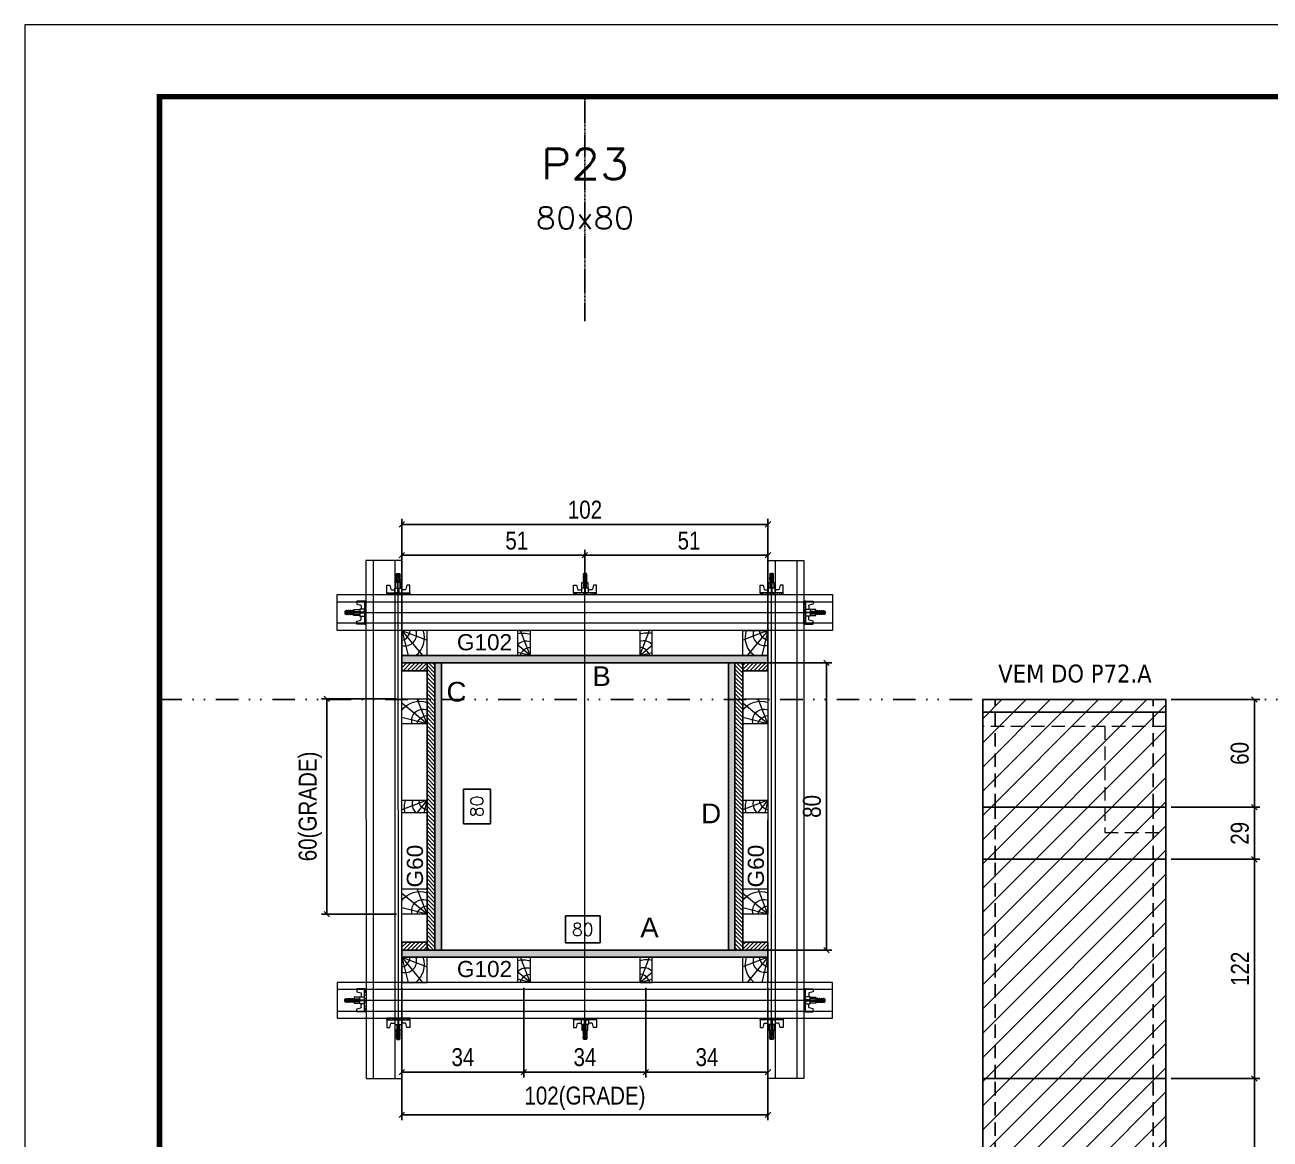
# Model space of a CAD drawing. Extents: x 14400 to 27878, y -21631 to 6985.
# Drawn here: x 16012 to 16706, y -1676 to -1055 of the extents above; entities that cross this region are included whole.
import ezdxf
from ezdxf.enums import TextEntityAlignment as Align

# ---------------------------------------------------------------- set-up
doc = ezdxf.new("R2010")
doc.units = 0
for name, pattern in [('DASHED', [0.75, 0.5, -0.25]), ('DIVIDE2', [0.625, 0.25, -0.125, 0, -0.125, 0, -0.125]), ('HIDDEN', [0.375, 0.25, -0.125])]:
    doc.linetypes.add(name, pattern=pattern)
for name, color, linetype in [('CHAPA', 1, 'Continuous'), ('COTA', 241, 'Continuous'), ('MEIO_PONT', 93, 'Continuous'), ('Nível', 160, 'Continuous'), ('Painéis', 200, 'Continuous'), ('SARR_2.2x7', 40, 'Continuous'), ('SARRAFO', 251, 'Continuous'), ('Sarrafo de Pressão', 42, 'HIDDEN'), ('texto', 7, 'Continuous'), ('Texto de Titulo', 7, 'Continuous'), ('Texto Qtd Sarr', 242, 'Continuous'), ('TEXTO_GERAL', 7, 'Continuous')]:
    doc.layers.add(name, color=color, linetype=linetype)
for name, color, linetype, lineweight in [('Folhas', 255, 'Continuous', 9), ('Hachura', 251, 'Continuous', 9), ('Madeira', 126, 'Continuous', 18), ('Perfil Metálico', 224, 'Continuous', 18), ('SARRAFO DE PRESSAO', 251, 'DASHED', 9), ('Texto Seção', 7, 'Continuous', 15)]:
    doc.layers.add(name, color=color, linetype=linetype, lineweight=lineweight)
doc.styles.add('ARIAL', font='arial.ttf')
doc.styles.add('COTA TECNICA', font='techl___.ttf', dxfattribs={"height": 10})
doc.styles.add('COTA TECNICA 2X', font='techl___.ttf', dxfattribs={"height": 10})
doc.styles.add('COTA TECNICA-50', font='techl___.ttf', dxfattribs={"height": 10})
doc.styles.add('ROMANS', font='romans.shx')
doc.styles.add('SANSSERIF', font='sas_____.pfb')
doc.styles.get("Standard").update_dxf_attribs({"font": 'arial.ttf'})
doc.dimstyles.new('COTA PAINEL-50', dxfattribs={"dimtxt": 10, "dimasz": 3, "dimexe": 3, "dimexo": 3, "dimgap": 3, "dimtad": 1, "dimdec": 1, "dimzin": 12, "dimdsep": 46, "dimtxsty": 'COTA TECNICA-50', "dimblk1": 'OBLIQUE', "dimblk2": 'OBLIQUE', "dimsah": 1, "dimcen": 0.9, "dimclrd": 4, "dimclre": 4, "dimclrt": 240, "dimadec": 1, "dimazin": 3, "dimtfac": 1, "dimtdec": 1, "dimtmove": 0, "dimatfit": 3, "dimfxl": 1, "dimtolj": 1, "dimtzin": 12, "dimarcsym": 0})
doc.dimstyles.new('PAINEL', dxfattribs={"dimtxt": 10, "dimasz": 3, "dimexe": 3, "dimexo": 3, "dimgap": 3, "dimtad": 1, "dimdec": 1, "dimzin": 12, "dimdsep": 46, "dimtxsty": 'COTA TECNICA', "dimblk1": 'OBLIQUE', "dimblk2": 'OBLIQUE', "dimsah": 1, "dimcen": 0.9, "dimclrd": 4, "dimclre": 4, "dimclrt": 240, "dimadec": 1, "dimazin": 3, "dimtfac": 1, "dimtdec": 1, "dimtmove": 0, "dimatfit": 3, "dimfxl": 1, "dimtolj": 1, "dimtzin": 12, "dimarcsym": 0})
doc.dimstyles.new('SECAO PILAR', dxfattribs={"dimtxt": 10, "dimasz": 3, "dimexe": 3, "dimexo": 3, "dimgap": 3, "dimtad": 1, "dimdec": 1, "dimlfac": 0.5, "dimzin": 12, "dimdsep": 46, "dimtxsty": 'COTA TECNICA 2X', "dimblk1": 'OBLIQUE', "dimblk2": 'OBLIQUE', "dimsah": 1, "dimcen": 0.9, "dimclrd": 256, "dimclre": 256, "dimclrt": 256, "dimadec": 1, "dimazin": 3, "dimtfac": 1, "dimtdec": 1, "dimtmove": 0, "dimatfit": 3, "dimfxl": 1, "dimtolj": 1, "dimtzin": 12, "dimarcsym": 0})
doc.dimstyles.new('SECÇÃO 2', dxfattribs={"dimtxt": 7, "dimasz": 6, "dimexe": 0.18, "dimexo": 2, "dimgap": -4, "dimtad": 3, "dimdec": 1, "dimlfac": 0.5, "dimzin": 12, "dimdsep": 46, "dimtxsty": 'ROMANS', "dimblk": 'ARCHTICK', "dimcen": 0.09, "dimse1": 1, "dimse2": 1, "dimsd1": 1, "dimsd2": 1, "dimclrd": 180, "dimclre": 5, "dimclrt": 1, "dimadec": 0, "dimazin": 3, "dimtfac": 1, "dimtdec": 1, "dimtofl": 0, "dimtmove": 0, "dimatfit": 3, "dimldrblk": 'ARCHTICK', "dimfxl": 1, "dimtolj": 1, "dimtzin": 0, "dimarcsym": 0})

# ---------------------------------------------------------------- blocks, each defined once
blk = doc.blocks.new('9999999999')
at = {"layer": 'Folhas'}
blk.add_lwpolyline([(98138.98, 34190.21), (99623.98, 34190.21), (99623.98, 35240.21), (98138.98, 35240.21)], close=True, dxfattribs=at)
at = {"layer": 'Folhas', "color": 30, "const_width": 3}
blk.add_lwpolyline([(98213.98, 34230.21), (99583.98, 34230.21), (99583.98, 35200.21), (98213.98, 35200.21)], close=True, dxfattribs=at)
blk = doc.blocks.new('titulo1')
at = {"layer": 'Defpoints', "color": 252, "linetype": 'HIDDEN', "ltscale": 2}
blk.add_line((0, 0), (0, 125), dxfattribs=at)
at = {"layer": 'Defpoints', "style": 'ROMANS', "oblique": 15}
blk.add_attdef('FOLHA', text='', height=10, dxfattribs=at).set_placement((0, 15.58), align=Align.MIDDLE_CENTER)
at = {"layer": 'Texto Qtd Sarr', "color": 3, "style": 'ROMANS', "oblique": 15}
for tag, height, p in [('TITULO', 17, (0, 71.45)), ('SEÇÃO', 12, (0, 41.55))]:
    blk.add_attdef(tag, text='', height=height, dxfattribs=at).set_placement(p, align=Align.MIDDLE_CENTER)
blk = doc.blocks.new('*D2417')
at = {"layer": 'COTA', "color": 180, "lineweight": -2, "transparency": 16777216}
for p, q in [((16332.5, -1551.56), (16313.17, -1551.56)), ((16313.17, -1551.56), (16313.17, -1566.56)), ((16332.5, -1566.56), (16332.5, -1551.56)), ((16313.17, -1566.56), (16332.5, -1566.56))]:
    blk.add_line(p, q, dxfattribs=at)
at = {"layer": 'Defpoints', "color": 0, "transparency": 16777216}
for p in [(16244.07, -1570.56), (16404.07, -1570.56), (16404.07, -1570.56)]:
    blk.add_point(p, dxfattribs=at)
at = {"layer": 'COTA', "color": 1, "transparency": 16777216, "insert": (16322.83, -1559.06), "char_height": 7, "attachment_point": 5, "style": 'ROMANS'}
blk.add_mtext('\\A1;80', dxfattribs=at)
blk = doc.blocks.new('_ArchTick')
at = {"color": 0, "linetype": 'ByBlock', "const_width": 0.15}
blk.add_lwpolyline([(-0.5, -0.5), (0.5, 0.5)], dxfattribs=at)
blk = doc.blocks.new('*D2418')
at = {"layer": 'COTA', "color": 180, "lineweight": -2, "transparency": 16777216}
for p, q in [((16271.36, -1480.89), (16256.36, -1480.89)), ((16256.36, -1480.89), (16256.36, -1500.23)), ((16271.36, -1500.23), (16271.36, -1480.89)), ((16256.36, -1500.23), (16271.36, -1500.23))]:
    blk.add_line(p, q, dxfattribs=at)
at = {"layer": 'Defpoints', "color": 0, "transparency": 16777216}
for p in [(16244.07, -1410.56), (16275.36, -1410.56), (16244.07, -1570.56)]:
    blk.add_point(p, dxfattribs=at)
at = {"layer": 'COTA', "color": 1, "transparency": 16777216, "insert": (16263.86, -1490.56), "char_height": 7, "attachment_point": 5, "rotation": 90, "style": 'ROMANS'}
blk.add_mtext('\\A1;80', dxfattribs=at)
blk = doc.blocks.new('_Oblique')
at = {"color": 0, "linetype": 'ByBlock', "lineweight": -2}
blk.add_line((-0.5, -0.5), (0.5, 0.5), dxfattribs=at)
blk = doc.blocks.new('*D2442')
at = {"layer": 'COTA', "lineweight": -2, "transparency": 16777216}
for p, q in [((16410.67, -1410.56), (16461.71, -1410.56)), ((16458.71, -1570.56), (16458.71, -1410.56)), ((16410.67, -1570.56), (16461.71, -1570.56))]:
    blk.add_line(p, q, dxfattribs=at)
at = {"layer": 'Defpoints', "color": 0, "transparency": 16777216}
for p in [(16407.67, -1410.56), (16458.71, -1410.56), (16407.67, -1570.56)]:
    blk.add_point(p, dxfattribs=at)
at = {"layer": 'COTA', "lineweight": -2, "transparency": 16777216, "xscale": 3, "yscale": 3, "zscale": 3}
for p, rotation in [((16458.71, -1410.56), 90), ((16458.71, -1570.56), 270)]:
    blk.add_blockref('_Oblique', p, dxfattribs=dict(at, rotation=rotation))
at = {"layer": 'COTA', "transparency": 16777216, "insert": (16450.58, -1490.56), "char_height": 10, "attachment_point": 5, "rotation": 90, "style": 'COTA TECNICA 2X'}
blk.add_mtext('\\A1;80', dxfattribs=at)
blk = doc.blocks.new('*D2419')
at = {"layer": 'COTA', "lineweight": -2, "transparency": 16777216}
for p, q in [((16222.07, -1591.56), (16222.07, -1665.34)), ((16426.07, -1591.56), (16426.07, -1665.34)), ((16222.07, -1662.34), (16426.07, -1662.34))]:
    blk.add_line(p, q, dxfattribs=at)
at = {"layer": 'Defpoints', "color": 0, "transparency": 16777216}
for p in [(16222.07, -1588.56), (16426.07, -1588.56), (16426.07, -1662.34)]:
    blk.add_point(p, dxfattribs=at)
at = {"layer": 'COTA', "lineweight": -2, "transparency": 16777216, "xscale": 3, "yscale": 3, "zscale": 3, "rotation": 180}
blk.add_blockref('_Oblique', (16222.07, -1662.34), dxfattribs=at)
at = {"layer": 'COTA', "lineweight": -2, "transparency": 16777216, "xscale": 3, "yscale": 3, "zscale": 3}
blk.add_blockref('_Oblique', (16426.07, -1662.34), dxfattribs=at)
at = {"layer": 'COTA', "transparency": 16777216, "insert": (16324.07, -1653.11), "char_height": 10, "attachment_point": 5, "style": 'COTA TECNICA 2X'}
blk.add_mtext('\\A1;102(GRADE)', dxfattribs=at)
blk = doc.blocks.new('*D2420')
at = {"layer": 'COTA', "lineweight": -2, "transparency": 16777216}
for p, q in [((16358.07, -1591.56), (16358.07, -1641.49)), ((16426.07, -1591.56), (16426.07, -1641.49)), ((16358.07, -1638.49), (16426.07, -1638.49))]:
    blk.add_line(p, q, dxfattribs=at)
at = {"layer": 'Defpoints', "color": 0, "transparency": 16777216}
for p in [(16358.07, -1588.56), (16426.07, -1588.56), (16426.07, -1638.49)]:
    blk.add_point(p, dxfattribs=at)
at = {"layer": 'COTA', "lineweight": -2, "transparency": 16777216, "xscale": 3, "yscale": 3, "zscale": 3, "rotation": 180}
blk.add_blockref('_Oblique', (16358.07, -1638.49), dxfattribs=at)
at = {"layer": 'COTA', "lineweight": -2, "transparency": 16777216, "xscale": 3, "yscale": 3, "zscale": 3}
blk.add_blockref('_Oblique', (16426.07, -1638.49), dxfattribs=at)
at = {"layer": 'COTA', "transparency": 16777216, "insert": (16392.07, -1630.27), "char_height": 10, "attachment_point": 5, "style": 'COTA TECNICA 2X'}
blk.add_mtext('\\A1;34', dxfattribs=at)
blk = doc.blocks.new('*D2421')
at = {"layer": 'COTA', "lineweight": -2, "transparency": 16777216}
for p, q in [((16222.07, -1591.56), (16222.07, -1641.49)), ((16290.07, -1591.56), (16290.07, -1641.49)), ((16222.07, -1638.49), (16290.07, -1638.49))]:
    blk.add_line(p, q, dxfattribs=at)
at = {"layer": 'Defpoints', "color": 0, "transparency": 16777216}
for p in [(16222.07, -1588.56), (16290.07, -1588.56), (16290.07, -1638.49)]:
    blk.add_point(p, dxfattribs=at)
at = {"layer": 'COTA', "lineweight": -2, "transparency": 16777216, "xscale": 3, "yscale": 3, "zscale": 3, "rotation": 180}
blk.add_blockref('_Oblique', (16222.07, -1638.49), dxfattribs=at)
at = {"layer": 'COTA', "lineweight": -2, "transparency": 16777216, "xscale": 3, "yscale": 3, "zscale": 3}
blk.add_blockref('_Oblique', (16290.07, -1638.49), dxfattribs=at)
at = {"layer": 'COTA', "transparency": 16777216, "insert": (16256.07, -1630.27), "char_height": 10, "attachment_point": 5, "style": 'COTA TECNICA 2X'}
blk.add_mtext('\\A1;34', dxfattribs=at)
blk = doc.blocks.new('*D2422')
at = {"layer": 'COTA', "lineweight": -2, "transparency": 16777216}
for p, q in [((16290.07, -1591.56), (16290.07, -1641.49)), ((16358.07, -1591.56), (16358.07, -1641.49)), ((16290.07, -1638.49), (16358.07, -1638.49))]:
    blk.add_line(p, q, dxfattribs=at)
at = {"layer": 'Defpoints', "color": 0, "transparency": 16777216}
for p in [(16290.07, -1588.56), (16358.07, -1588.56), (16358.07, -1638.49)]:
    blk.add_point(p, dxfattribs=at)
at = {"layer": 'COTA', "lineweight": -2, "transparency": 16777216, "xscale": 3, "yscale": 3, "zscale": 3, "rotation": 180}
blk.add_blockref('_Oblique', (16290.07, -1638.49), dxfattribs=at)
at = {"layer": 'COTA', "lineweight": -2, "transparency": 16777216, "xscale": 3, "yscale": 3, "zscale": 3}
blk.add_blockref('_Oblique', (16358.07, -1638.49), dxfattribs=at)
at = {"layer": 'COTA', "transparency": 16777216, "insert": (16324.07, -1630.27), "char_height": 10, "attachment_point": 5, "style": 'COTA TECNICA 2X'}
blk.add_mtext('\\A1;34', dxfattribs=at)
blk = doc.blocks.new('*D2423')
at = {"layer": 'COTA', "lineweight": -2, "transparency": 16777216}
for p, q in [((16222.07, -1403.56), (16222.07, -1330.45)), ((16426.07, -1403.56), (16426.07, -1330.45)), ((16222.07, -1333.45), (16426.07, -1333.45))]:
    blk.add_line(p, q, dxfattribs=at)
at = {"layer": 'Defpoints', "color": 0, "transparency": 16777216}
for p in [(16426.07, -1333.45), (16222.07, -1406.56), (16426.07, -1406.56)]:
    blk.add_point(p, dxfattribs=at)
at = {"layer": 'COTA', "lineweight": -2, "transparency": 16777216, "xscale": 3, "yscale": 3, "zscale": 3, "rotation": 180}
blk.add_blockref('_Oblique', (16222.07, -1333.45), dxfattribs=at)
at = {"layer": 'COTA', "lineweight": -2, "transparency": 16777216, "xscale": 3, "yscale": 3, "zscale": 3}
blk.add_blockref('_Oblique', (16426.07, -1333.45), dxfattribs=at)
at = {"layer": 'COTA', "transparency": 16777216, "insert": (16324.07, -1325.35), "char_height": 10, "attachment_point": 5, "style": 'COTA TECNICA 2X'}
blk.add_mtext('\\A1;102', dxfattribs=at)
blk = doc.blocks.new('*D2424')
at = {"layer": 'COTA', "lineweight": -2, "transparency": 16777216}
for p, q in [((16222.07, -1369.56), (16222.07, -1347.66)), ((16222.07, -1350.66), (16324.07, -1350.66)), ((16324.07, -1369.56), (16324.07, -1347.66))]:
    blk.add_line(p, q, dxfattribs=at)
at = {"layer": 'Defpoints', "color": 0, "transparency": 16777216}
for p in [(16324.07, -1350.66), (16222.07, -1372.56), (16324.07, -1372.56)]:
    blk.add_point(p, dxfattribs=at)
at = {"layer": 'COTA', "lineweight": -2, "transparency": 16777216, "xscale": 3, "yscale": 3, "zscale": 3, "rotation": 180}
blk.add_blockref('_Oblique', (16222.07, -1350.66), dxfattribs=at)
at = {"layer": 'COTA', "lineweight": -2, "transparency": 16777216, "xscale": 3, "yscale": 3, "zscale": 3}
blk.add_blockref('_Oblique', (16324.07, -1350.66), dxfattribs=at)
at = {"layer": 'COTA', "transparency": 16777216, "insert": (16286.07, -1342.55), "char_height": 10, "attachment_point": 5, "style": 'COTA TECNICA 2X'}
blk.add_mtext('\\A1;51', dxfattribs=at)
blk = doc.blocks.new('*D2425')
at = {"layer": 'COTA', "lineweight": -2, "transparency": 16777216}
for p, q in [((16324.07, -1369.56), (16324.07, -1347.66)), ((16426.07, -1350.66), (16324.07, -1350.66)), ((16426.07, -1369.56), (16426.07, -1347.66))]:
    blk.add_line(p, q, dxfattribs=at)
at = {"layer": 'Defpoints', "color": 0, "transparency": 16777216}
for p in [(16324.07, -1350.66), (16324.07, -1372.56), (16426.07, -1372.56)]:
    blk.add_point(p, dxfattribs=at)
at = {"layer": 'COTA', "lineweight": -2, "transparency": 16777216, "xscale": 3, "yscale": 3, "zscale": 3, "rotation": 180}
blk.add_blockref('_Oblique', (16324.07, -1350.66), dxfattribs=at)
at = {"layer": 'COTA', "lineweight": -2, "transparency": 16777216, "xscale": 3, "yscale": 3, "zscale": 3}
blk.add_blockref('_Oblique', (16426.07, -1350.66), dxfattribs=at)
at = {"layer": 'COTA', "transparency": 16777216, "insert": (16382.07, -1342.55), "char_height": 10, "attachment_point": 5, "style": 'COTA TECNICA 2X'}
blk.add_mtext('\\A1;51', dxfattribs=at)
blk = doc.blocks.new('C')
at = {"layer": 'Hachura', "color": 0}
for p, q in [((0, 3.22), (0, -3.22)), ((0.45, 3.22), (0, 3.22)), ((0.46, 3.16), (0, 3.16)), ((0.46, 3.05), (0, 3.05)), ((0.46, 2.88), (0, 2.88)), ((0, 2.75), (0, -1.16)), ((0.46, 2.65), (0, 2.65)), ((0.46, 2.23), (0, 2.23)), ((0.46, 1.51), (0, 1.51)), ((0.39, 0.49), (0.17, 0.49)), ((0.45, -3.23), (0.45, 3.22)), ((0.45, 3.22), (2.58, 3.22)), ((1.74, 0.97), (0.45, 0.97)), ((1.45, 0.1), (0.45, 0.1)), ((1.35, 1.94), (1.35, 0.96)), ((2.58, 2.39), (1.47, 2.09)), ((1.74, -0.97), (1.74, 0.97)), ((1.74, 0.97), (1.74, 0.84)), ((1.74, 0.97), (1.74, 0.84)), ((1.74, 0.84), (3.35, 0.84)), ((3.35, 0.45), (1.74, 0.45)), ((2.58, 3.22), (2.58, 2.39)), ((3.32, 0.84), (3.32, -0.84)), ((3.35, 0.84), (3.35, -0.84)), ((3.68, 0.45), (3.35, 0.45)), ((3.84, -0.52), (3.35, 0.45)), ((3.35, 0.06), (3.67, -0.57)), ((3.68, 0.45), (4.16, -0.52)), ((3.72, 0.5), (4.25, -0.57)), ((4.37, -0.55), (3.83, 0.53)), ((4.15, 0.45), (3.93, 0.45)), ((4.42, -0.52), (3.93, 0.45)), ((4.15, 0.45), (4.26, 0.45)), ((4.26, 0.45), (4.74, -0.52)), ((4.3, 0.5), (4.83, -0.57)), ((4.95, -0.55), (4.41, 0.53)), ((4.51, 0.45), (4.84, 0.45)), ((5, -0.52), (4.51, 0.45)), ((4.84, 0.45), (5.32, -0.52)), ((4.88, 0.5), (5.41, -0.57)), ((5.53, -0.55), (4.99, 0.53)), ((5.58, -0.52), (5.09, 0.45)), ((5.42, 0.45), (5.09, 0.45)), ((5.58, -0.52), (5.09, 0.45)), ((5.42, 0.45), (5.74, -0.19)), ((5.46, 0.5), (5.74, -0.07)), ((5.74, 0.19), (5.57, 0.53)), ((5.74, 0.32), (5.68, 0.45)), ((5.68, 0.45), (5.74, 0.45)), ((5.74, 0.45), (5.9, 0.29)), ((5.74, 0.45), (5.74, -0.52)), ((5.9, -0.36), (5.9, 0.29)), ((0.45, 0), (0, 0)), ((0.46, -1.52), (0, -1.52)), ((0.46, -2.23), (0, -2.23)), ((0.46, -2.65), (0, -2.65)), ((0.46, -2.88), (0, -2.88)), ((0.46, -3.05), (0, -3.05)), ((0.46, -3.16), (0, -3.16)), ((0, -3.22), (2.57, -3.22)), ((0.08, -0.48), (0.29, -0.48)), ((0.29, -0.48), (0.4, -0.48)), ((0.45, 0), (0.45, -0.97)), ((0.45, -0.16), (1.45, -0.16)), ((0.45, -0.65), (0.45, -0.32)), ((0.45, -3.23), (0.45, -0.65)), ((0.45, -0.97), (1.74, -0.97)), ((1.35, -1.94), (1.35, -0.97)), ((2.58, -2.39), (1.47, -2.1)), ((3.35, -0.32), (1.74, -0.32)), ((3.35, -0.84), (1.74, -0.84)), ((2.58, -3.23), (2.58, -2.39)), ((3.35, -0.07), (3.58, -0.52)), ((3.35, -0.52), (3.58, -0.52)), ((3.84, -0.52), (4.16, -0.52)), ((4.42, -0.52), (4.74, -0.52)), ((4.63, -0.52), (4.74, -0.52)), ((5, -0.52), (5.32, -0.52)), ((5.58, -0.52), (5.74, -0.52)), ((5.74, -0.52), (5.9, -0.36)), ((5.74, -0.52), (5.74, -0.52))]:
    blk.add_line(p, q, dxfattribs=at)
for centre, radius, start, end in [((1.52, 1.94), 0.161, 104.7436, 180), ((1.44, -0.03), 0.129, 272.695, 87.305), ((3.81, 0.39), 0.143, 25.5688, 154.4312), ((4.39, 0.39), 0.143, 25.5688, 154.4312), ((4.97, 0.39), 0.143, 25.5688, 154.4312), ((5.55, 0.39), 0.143, 25.5688, 154.4312), ((0.17, -0.37), 0.174, 221.744, 317.8592), ((1.52, -1.94), 0.161, 180, 255.2564), ((3.71, -0.4), 0.174, 222.1408, 318.256), ((4.29, -0.4), 0.174, 222.1408, 318.256), ((4.87, -0.4), 0.174, 222.1408, 318.256), ((5.45, -0.4), 0.174, 222.1408, 318.256), ((5.61, -0.4), 0.174, 317.8592, 318.256)]:
    blk.add_arc(centre, radius, start, end, dxfattribs=at)
blk = doc.blocks.new('PONTALETE')
at = {"layer": 'Madeira'}
for q in [(2.71, 7), (7, 5.76), (7, 1.74)]:
    blk.add_line((0, 0), q, dxfattribs=at)
blk.add_lwpolyline([(0, 0), (7, 0), (7, 7), (0, 7)], close=True, dxfattribs=at)
for centre, radius, start, end in [((2.04, 0.06), 6.23, 37.2818, 109.0913), ((1.09, 0.9), 3.19, 343.603, 109.9847), ((-0.21, -0.78), 3.09, 14.6322, 86.0383)]:
    blk.add_arc(centre, radius, start, end, dxfattribs=at)
blk = doc.blocks.new('MEIO PONTALETE')
at = {"layer": 'Madeira'}
for q in [(2.71, 7), (3.5, 2.88), (3.5, 0.87)]:
    blk.add_line((0, 0), q, dxfattribs=at)
blk.add_lwpolyline([(0, 0), (3.5, 0), (3.5, 7), (0, 7)], close=True, dxfattribs=at)
for centre, radius, start, end in [((2.04, 0.06), 6.23, 76.4499, 109.0913), ((1.09, 0.9), 3.19, 40.9063, 109.9847), ((-0.21, -0.78), 3.09, 14.6322, 86.0383)]:
    blk.add_arc(centre, radius, start, end, dxfattribs=at)
blk = doc.blocks.new('*D2426')
at = {"layer": 'COTA', "lineweight": -2, "transparency": 16777216}
for p, q in [((16219.07, -1430.56), (16177.26, -1430.56)), ((16180.26, -1550.55), (16180.26, -1430.56)), ((16219.07, -1550.55), (16177.26, -1550.55))]:
    blk.add_line(p, q, dxfattribs=at)
at = {"layer": 'Defpoints', "color": 0, "transparency": 16777216}
for p in [(16180.26, -1430.56), (16222.07, -1430.56), (16222.07, -1550.55)]:
    blk.add_point(p, dxfattribs=at)
at = {"layer": 'COTA', "lineweight": -2, "transparency": 16777216, "xscale": 3, "yscale": 3, "zscale": 3}
for p, rotation in [((16180.26, -1430.56), 90), ((16180.26, -1550.55), 270)]:
    blk.add_blockref('_Oblique', p, dxfattribs=dict(at, rotation=rotation))
at = {"layer": 'COTA', "transparency": 16777216, "insert": (16171.04, -1490.56), "char_height": 10, "attachment_point": 5, "rotation": 90, "style": 'COTA TECNICA 2X'}
blk.add_mtext('\\A1;60(GRADE)', dxfattribs=at)
blk = doc.blocks.new('*D2409')
at = {"layer": 'COTA', "color": 4, "lineweight": -2, "transparency": 16777216}
for p, q in [((16650.73, -1520.02), (16700.09, -1520.02)), ((16697.09, -1642.02), (16697.09, -1520.02)), ((16650.73, -1642.02), (16700.09, -1642.02))]:
    blk.add_line(p, q, dxfattribs=at)
at = {"layer": 'Defpoints', "color": 0, "transparency": 16777216}
for p in [(16647.73, -1520.02), (16697.09, -1520.02), (16647.73, -1642.02)]:
    blk.add_point(p, dxfattribs=at)
at = {"layer": 'COTA', "color": 4, "lineweight": -2, "transparency": 16777216, "xscale": 3, "yscale": 3, "zscale": 3}
for p, rotation in [((16697.09, -1520.02), 90), ((16697.09, -1642.02), 270)]:
    blk.add_blockref('_Oblique', p, dxfattribs=dict(at, rotation=rotation))
at = {"layer": 'COTA', "color": 240, "transparency": 16777216, "insert": (16689.03, -1581.02), "char_height": 10, "attachment_point": 5, "rotation": 90, "style": 'COTA TECNICA-50'}
blk.add_mtext('\\A1;122', dxfattribs=at)
blk = doc.blocks.new('*D2410')
at = {"layer": 'COTA', "color": 4, "lineweight": -2, "transparency": 16777216}
for p, q in [((16650.73, -1491.02), (16700.09, -1491.02)), ((16697.09, -1520.02), (16697.09, -1491.02)), ((16650.73, -1520.02), (16700.09, -1520.02))]:
    blk.add_line(p, q, dxfattribs=at)
at = {"layer": 'Defpoints', "color": 0, "transparency": 16777216}
for p in [(16647.73, -1491.02), (16697.09, -1491.02), (16647.73, -1520.02)]:
    blk.add_point(p, dxfattribs=at)
at = {"layer": 'COTA', "color": 4, "lineweight": -2, "transparency": 16777216, "xscale": 3, "yscale": 3, "zscale": 3}
for p, rotation in [((16697.09, -1491.02), 90), ((16697.09, -1520.02), 270)]:
    blk.add_blockref('_Oblique', p, dxfattribs=dict(at, rotation=rotation))
at = {"layer": 'COTA', "color": 240, "transparency": 16777216, "insert": (16689.01, -1505.52), "char_height": 10, "attachment_point": 5, "rotation": 90, "style": 'COTA TECNICA-50'}
blk.add_mtext('\\A1;29', dxfattribs=at)
blk = doc.blocks.new('*D2434')
at = {"layer": 'COTA', "color": 4, "linetype": 'ByBlock', "lineweight": -2, "transparency": 16777216}
for p, q in [((16650.73, -1642.02), (16700.09, -1642.02)), ((16697.09, -1766.02), (16697.09, -1642.02)), ((16650.73, -1766.02), (16700.09, -1766.02))]:
    blk.add_line(p, q, dxfattribs=at)
at = {"layer": 'Defpoints', "color": 0, "linetype": 'ByBlock', "transparency": 16777216}
for p in [(16647.73, -1642.02), (16697.09, -1642.02), (16647.73, -1766.02)]:
    blk.add_point(p, dxfattribs=at)
at = {"layer": 'COTA', "color": 4, "linetype": 'ByBlock', "lineweight": -2, "transparency": 16777216, "xscale": 3, "yscale": 3, "zscale": 3}
for p, rotation in [((16697.09, -1642.02), 90), ((16697.09, -1766.02), 270)]:
    blk.add_blockref('_Oblique', p, dxfattribs=dict(at, rotation=rotation))
at = {"layer": 'COTA', "color": 240, "linetype": 'ByBlock', "transparency": 16777216, "insert": (16689.02, -1704.02), "char_height": 10, "attachment_point": 5, "rotation": 90, "style": 'COTA TECNICA'}
blk.add_mtext('\\A1;124', dxfattribs=at)
blk = doc.blocks.new('*D2435')
at = {"layer": 'COTA', "color": 4, "linetype": 'ByBlock', "lineweight": -2, "transparency": 16777216}
for p, q in [((16650.73, -1642.02), (16700.09, -1642.02)), ((16697.09, -1766.02), (16697.09, -1642.02)), ((16650.73, -1766.02), (16700.09, -1766.02))]:
    blk.add_line(p, q, dxfattribs=at)
at = {"layer": 'Defpoints', "color": 0, "linetype": 'ByBlock', "transparency": 16777216}
for p in [(16647.73, -1642.02), (16697.09, -1642.02), (16647.73, -1766.02)]:
    blk.add_point(p, dxfattribs=at)
at = {"layer": 'COTA', "color": 4, "linetype": 'ByBlock', "lineweight": -2, "transparency": 16777216, "xscale": 3, "yscale": 3, "zscale": 3}
for p, rotation in [((16697.09, -1642.02), 90), ((16697.09, -1766.02), 270)]:
    blk.add_blockref('_Oblique', p, dxfattribs=dict(at, rotation=rotation))
at = {"layer": 'COTA', "color": 240, "linetype": 'ByBlock', "transparency": 16777216, "insert": (16689.02, -1704.02), "char_height": 10, "attachment_point": 5, "rotation": 90, "style": 'COTA TECNICA'}
blk.add_mtext('\\A1;124', dxfattribs=at)
blk = doc.blocks.new('*D2436')
at = {"layer": 'COTA', "color": 4, "lineweight": -2, "transparency": 16777216}
for p, q in [((16650.73, -1431.02), (16700.09, -1431.02)), ((16697.09, -1491.02), (16697.09, -1431.02)), ((16650.73, -1491.02), (16700.09, -1491.02))]:
    blk.add_line(p, q, dxfattribs=at)
at = {"layer": 'Defpoints', "color": 0, "transparency": 16777216}
for p in [(16647.73, -1431.02), (16697.09, -1431.02), (16647.73, -1491.02)]:
    blk.add_point(p, dxfattribs=at)
at = {"layer": 'COTA', "color": 4, "lineweight": -2, "transparency": 16777216, "xscale": 3, "yscale": 3, "zscale": 3}
for p, rotation in [((16697.09, -1431.02), 90), ((16697.09, -1491.02), 270)]:
    blk.add_blockref('_Oblique', p, dxfattribs=dict(at, rotation=rotation))
at = {"layer": 'COTA', "color": 240, "transparency": 16777216, "insert": (16688.99, -1461.02), "char_height": 10, "attachment_point": 5, "rotation": 90, "style": 'COTA TECNICA'}
blk.add_mtext('\\A1;60', dxfattribs=at)

msp = doc.modelspace()

# ---------------------------------------------------------------- hatches: boundary and pattern name
at = {"layer": 'Hachura'}
h = msp.add_hatch(color=256, dxfattribs=at)
h.dxf.hatch_style = 1
h.paths.add_polyline_path([(16426.07, -1410.56), (16426.07, -1406.56), (16222.07, -1406.56), (16222.07, -1410.56)])
h = msp.add_hatch(color=256, dxfattribs=at)
h.dxf.hatch_style = 1
h.paths.add_polyline_path([(16426.07, -1410.56), (16426.07, -1406.56), (16222.07, -1406.56), (16222.07, -1410.56)])
h = msp.add_hatch(dxfattribs=at)
h.set_pattern_fill('ANSI31', color=256, scale=0.5, angle=180, style=0)
h.set_pattern_definition([(225, (7098.1182, -24339.967), (1.12253202, -1.12253202), [])])
h.paths.add_polyline_path([(16236.07, -1410.56), (16236.07, -1414.96), (16222.07, -1414.96), (16222.07, -1410.56)])
h = msp.add_hatch(dxfattribs=at)
h.set_pattern_fill('ANSI31', color=256, scale=0.5, angle=90, style=0)
h.set_pattern_definition([(135, (-6543.738, 7942.393), (-1.12253202, -1.12253202), [])])
h.paths.add_polyline_path([(16240.47, -1410.56), (16236.07, -1410.56), (16236.07, -1570.56), (16240.47, -1570.56)])
h = msp.add_hatch(color=256, dxfattribs=at)
h.dxf.hatch_style = 1
h.paths.add_polyline_path([(16240.47, -1570.56), (16244.07, -1570.56), (16244.07, -1410.56), (16240.47, -1410.56)])
h = msp.add_hatch(color=256, dxfattribs=at)
h.dxf.hatch_style = 1
h.paths.add_polyline_path([(16240.47, -1570.56), (16244.07, -1570.56), (16244.07, -1410.56), (16240.47, -1410.56)])
h = msp.add_hatch(color=256, dxfattribs=at)
h.dxf.hatch_style = 1
h.paths.add_polyline_path([(16404.07, -1570.56), (16407.67, -1570.56), (16407.67, -1410.56), (16404.07, -1410.56)])
h = msp.add_hatch(color=256, dxfattribs=at)
h.dxf.hatch_style = 1
h.paths.add_polyline_path([(16404.07, -1570.56), (16407.67, -1570.56), (16407.67, -1410.56), (16404.07, -1410.56)])
h = msp.add_hatch(dxfattribs=at)
h.set_pattern_fill('ANSI31', color=256, scale=0.5, angle=90, style=0)
h.set_pattern_definition([(135, (-6372.138, 7942.393), (-1.12253202, -1.12253202), [])])
h.paths.add_polyline_path([(16412.07, -1410.56), (16407.67, -1410.56), (16407.67, -1570.56), (16412.07, -1570.56)])
h = msp.add_hatch(dxfattribs=at)
h.set_pattern_fill('ANSI31', color=256, scale=0.5, angle=180, style=0)
h.set_pattern_definition([(225, (6923.1182, -24339.967), (1.12253202, -1.12253202), [])])
h.paths.add_polyline_path([(16412.07, -1410.56), (16412.07, -1414.96), (16426.07, -1414.96), (16426.07, -1410.56)])
at = {"layer": 'Hachura', "linetype": 'ByBlock'}
h = msp.add_hatch(dxfattribs=at)
h.set_pattern_fill('ANSI31', color=256, scale=3)
h.set_pattern_definition([(45, (-1585, 0), (-6.735192, 6.735192), [])])
h.paths.add_polyline_path([(16545.73, -1431.02), (16545.73, -1491.02), (16647.73, -1491.02), (16647.73, -1431.02)])
h.paths.add_polyline_path([(16545.73, -1491.02), (16545.73, -1520.02), (16647.73, -1520.02), (16647.73, -1491.02)])
h.paths.add_polyline_path([(16647.73, -1520.02), (16545.73, -1520.02), (16545.73, -1642.02), (16647.73, -1642.02)])
h.paths.add_polyline_path([(16647.73, -1642.02), (16545.73, -1642.02), (16545.73, -1764.02), (16647.73, -1764.02)])
h.paths.add_polyline_path([(16886.81, -1642.02), (16784.81, -1642.02), (16784.81, -1764.02), (16886.81, -1764.02)])
h.paths.add_polyline_path([(16886.81, -1520.02), (16784.81, -1520.02), (16784.81, -1642.02), (16886.81, -1642.02)])
h.paths.add_polyline_path([(17044.78, -1444.02), (17044.78, -1519.99), (17124.78, -1519.99), (17124.78, -1444.02)])
h.paths.add_polyline_path([(17124.78, -1519.99), (17044.78, -1519.99), (17044.78, -1764.02), (17124.78, -1764.02)])
at = {"layer": 'Hachura'}
h = msp.add_hatch(dxfattribs=at)
h.set_pattern_fill('ANSI31', color=256, scale=0.5, angle=180, style=0)
h.set_pattern_definition([(225, (7098.1182, -24461.967), (1.12253202, -1.12253202), [])])
h.paths.add_polyline_path([(16236.07, -1570.56), (16236.07, -1566.16), (16222.07, -1566.16), (16222.07, -1570.56)])
h = msp.add_hatch(dxfattribs=at)
h.set_pattern_fill('ANSI31', color=256, scale=0.5, angle=180, style=0)
h.set_pattern_definition([(225, (6923.1182, -24461.967), (1.12253202, -1.12253202), [])])
h.paths.add_polyline_path([(16412.07, -1570.56), (16412.07, -1566.16), (16426.07, -1566.16), (16426.07, -1570.56)])
h = msp.add_hatch(color=256, dxfattribs=at)
h.dxf.hatch_style = 1
h.paths.add_polyline_path([(16426.07, -1570.56), (16426.07, -1574.56), (16222.07, -1574.56), (16222.07, -1570.56)])
h = msp.add_hatch(color=256, dxfattribs=at)
h.dxf.hatch_style = 1
h.paths.add_polyline_path([(16426.07, -1570.56), (16426.07, -1574.56), (16222.07, -1574.56), (16222.07, -1570.56)])

# ---------------------------------------------------------------- linework, layer by layer
at = {"layer": 'CHAPA'}
for points in [[(16426.07, -1410.56), (16426.07, -1406.56), (16222.07, -1406.56), (16222.07, -1410.56)], [(16426.07, -1410.56), (16426.07, -1406.56), (16222.07, -1406.56), (16222.07, -1410.56)], [(16240.47, -1570.56), (16244.07, -1570.56), (16244.07, -1410.56), (16240.47, -1410.56)], [(16240.47, -1570.56), (16244.07, -1570.56), (16244.07, -1410.56), (16240.47, -1410.56)], [(16404.07, -1570.56), (16407.67, -1570.56), (16407.67, -1410.56), (16404.07, -1410.56)], [(16404.07, -1570.56), (16407.67, -1570.56), (16407.67, -1410.56), (16404.07, -1410.56)], [(16426.07, -1570.56), (16426.07, -1574.56), (16222.07, -1574.56), (16222.07, -1570.56)], [(16426.07, -1570.56), (16426.07, -1574.56), (16222.07, -1574.56), (16222.07, -1570.56)]]:
    msp.add_lwpolyline(points, close=True, dxfattribs=at)
at = {"layer": 'Hachura'}
for p, q in [((16220.07, -1619.36), (16220.06, -1365.56)), ((16324.07, -1619.36), (16324.08, -1365.56)), ((16428.07, -1619.36), (16428.08, -1365.56)), ((16191.23, -1382.63), (16457.91, -1382.62)), ((16191.27, -1598.55), (16457.87, -1598.53))]:
    msp.add_line(p, q, dxfattribs=at)
at = {"layer": 'Hachura', "linetype": 'HIDDEN', "ltscale": 30}
for p, q in [((16647.73, -1446.02), (16545.73, -1446.02)), ((16613.73, -1446.02), (16613.73, -1505.02)), ((16613.73, -1505.02), (16647.73, -1505.02))]:
    msp.add_line(p, q, dxfattribs=at)
at = {"layer": 'Madeira'}
for points in [[(16426.07, -1406.56), (16426.07, -1392.56), (16222.07, -1392.56), (16222.07, -1406.56)], [(16236.07, -1550.55), (16222.07, -1550.55), (16222.07, -1430.56), (16236.07, -1430.56)], [(16426.07, -1550.55), (16412.07, -1550.55), (16412.07, -1430.56), (16426.07, -1430.56)], [(16426.07, -1574.56), (16426.07, -1588.56), (16222.07, -1588.56), (16222.07, -1574.56)]]:
    msp.add_lwpolyline(points, close=True, dxfattribs=at)
at = {"layer": 'Nível', "color": 4, "linetype": 'DIVIDE2', "ltscale": 50}
msp.add_line((16086.97, -1431.02), (17456.97, -1431.02), dxfattribs=at)
at = {"layer": 'Painéis'}
for p, q in [((16647.73, -1431.02), (16545.73, -1431.02)), ((16545.73, -1431.02), (16545.73, -1764.02)), ((16647.73, -1764.02), (16647.73, -1431.02)), ((16545.73, -1491.02), (16647.73, -1491.02)), ((16545.73, -1520.02), (16647.73, -1520.02)), ((16545.73, -1642.02), (16647.73, -1642.02))]:
    msp.add_line(p, q, dxfattribs=at)
msp.add_lwpolyline([(16244.07, -1410.56), (16244.07, -1570.56), (16404.07, -1570.56), (16404.07, -1410.56)], close=True, dxfattribs=at)
at = {"layer": 'Perfil Metálico'}
for p, q in [((16206.08, -1353.53), (16206.08, -1642.05)), ((16218.08, -1353.53), (16218.08, -1642.05)), ((16430.06, -1353.53), (16430.06, -1642.05)), ((16442.06, -1353.53), (16442.06, -1642.05))]:
    msp.add_line(p, q, dxfattribs=at)
for points in [[(16222.02, -1353.53), (16202.02, -1353.53), (16202.08, -1642.05), (16222.08, -1642.05)], [(16426.12, -1353.53), (16446.12, -1353.53), (16446.06, -1642.05), (16426.06, -1642.05)], [(16462.07, -1372.56), (16462.07, -1392.56), (16186.07, -1392.56), (16186.07, -1372.56)], [(16186.07, -1388.56), (16186.07, -1376.56), (16462.07, -1376.56), (16462.07, -1388.56)], [(16462.07, -1608.56), (16462.07, -1588.56), (16186.07, -1588.56), (16186.07, -1608.56)], [(16186.07, -1592.56), (16186.07, -1604.56), (16462.07, -1604.56), (16462.07, -1592.56)]]:
    msp.add_lwpolyline(points, close=True, dxfattribs=at)
at = {"layer": 'SARR_2.2x7'}
msp.add_line((16647.73, -1438.02), (16545.73, -1438.02), dxfattribs=at)
at = {"layer": 'SARRAFO'}
for points in [[(16222.07, -1414.96), (16236.07, -1414.96), (16236.07, -1410.56), (16222.07, -1410.56)], [(16236.07, -1570.56), (16236.07, -1410.56), (16240.47, -1410.56), (16240.47, -1570.56)], [(16407.67, -1570.56), (16407.67, -1410.56), (16412.07, -1410.56), (16412.07, -1570.56)], [(16426.07, -1414.96), (16412.07, -1414.96), (16412.07, -1410.56), (16426.07, -1410.56)], [(16222.07, -1566.16), (16236.07, -1566.16), (16236.07, -1570.56), (16222.07, -1570.56)], [(16426.07, -1566.16), (16412.07, -1566.16), (16412.07, -1570.56), (16426.07, -1570.56)]]:
    msp.add_lwpolyline(points, close=True, dxfattribs=at)
at = {"layer": 'Sarrafo de Pressão', "ltscale": 30}
for p, q in [((16552.73, -1491.02), (16552.73, -1431.02)), ((16640.73, -1491.02), (16640.73, -1431.02)), ((16552.73, -1520.02), (16552.73, -1491.02)), ((16640.73, -1520.02), (16640.73, -1491.02)), ((16552.73, -1642.02), (16552.73, -1520.02)), ((16640.73, -1642.02), (16640.73, -1520.02)), ((16552.73, -1764.02), (16552.73, -1642.02)), ((16640.73, -1764.02), (16640.73, -1642.02))]:
    msp.add_line(p, q, dxfattribs=at)

# ---------------------------------------------------------------- block references
at = {"layer": 'Hachura', "linetype": 'Continuous', "yscale": 2, "zscale": 2}
for p, xscale, rotation in [((16220.07, -1372.56), -2, 270), ((16324.07, -1372.56), 2, 90), ((16428.07, -1372.56), 2, 90), ((16202.03, -1382.63), 2, 180), ((16446.11, -1382.63), -2, 180), ((16220.07, -1608.56), 2, 269.9999999999999), ((16324.07, -1608.56), -2, 90), ((16428.07, -1608.56), -2, 90)]:
    msp.add_blockref('C', p, dxfattribs=dict(at, xscale=xscale, rotation=rotation))
for p, xscale in [((16202.07, -1598.55), -2), ((16446.07, -1598.55), 2)]:
    msp.add_blockref('C', p, dxfattribs=dict(at, xscale=xscale))
at = {"layer": 'MEIO_PONT'}
for name, p, xscale, yscale, zscale, rotation in [('PONTALETE', (16222.07, -1392.56), 2, 2, 2, 269.9999999999999), ('PONTALETE', (16426.07, -1392.56), -2, 2, 2, 90), ('MEIO PONTALETE', (16236.07, -1487.06), -1.999999997962732, 1.999999997962732, 1.999999997962732, 90), ('MEIO PONTALETE', (16426.07, -1487.06), -1.999999997962732, 1.999999997962732, 1.999999997962732, 90), ('PONTALETE', (16222.07, -1574.56), 2, 2, 2, 269.9999999999999), ('PONTALETE', (16426.07, -1574.56), -2, 2, 2, 90)]:
    msp.add_blockref(name, p, dxfattribs=dict(at, xscale=xscale, yscale=yscale, zscale=zscale, rotation=rotation))
for name, p, xscale, yscale, zscale in [('MEIO PONTALETE', (16293.57, -1406.56), -1.999999997962732, 1.999999997962732, 1.999999997962732), ('MEIO PONTALETE', (16354.57, -1406.56), 1.999999997962732, 1.999999997962732, 1.999999997962732), ('PONTALETE', (16236.07, -1444.56), -2, 2, 2), ('PONTALETE', (16426.07, -1444.56), -2, 2, 2), ('PONTALETE', (16236.07, -1550.55), -2, 2, 2), ('PONTALETE', (16426.07, -1550.55), -2, 2, 2), ('MEIO PONTALETE', (16293.57, -1588.56), -1.999999997962732, 1.999999997962732, 1.999999997962732), ('MEIO PONTALETE', (16354.57, -1588.56), 1.999999997962732, 1.999999997962732, 1.999999997962732)]:
    msp.add_blockref(name, p, dxfattribs=dict(at, xscale=xscale, yscale=yscale, zscale=zscale))
at = {"layer": 'SARRAFO DE PRESSAO', "color": 6, "linetype": 'ByBlock'}
msp.add_blockref('9999999999', (-82127.01, -36295.5), dxfattribs=at)
at = {"layer": 'Texto Seção'}
ref = msp.add_blockref('titulo1', (16324.07, -1220.3), dxfattribs=at)
ref.add_attrib('TITULO', 'P23', dxfattribs={"layer": 'Texto de Titulo', "color": 7, "height": 17, "style": 'ROMANS', "width": 1.1}).set_placement((16324.07, -1132.8), align=Align.MIDDLE_CENTER)
ref.add_attrib('SEÇÃO', '80x80', dxfattribs={"layer": 'Texto de Titulo', "color": 7, "height": 12, "style": 'ROMANS', "width": 1.1}).set_placement((16324.07, -1162.8), align=Align.MIDDLE_CENTER)

# ---------------------------------------------------------------- texts
at = {"layer": 'texto', "color": 0, "insert": (16597.12, -1416.65), "char_height": 10, "attachment_point": 5}
msp.add_mtext('{\\fTahoma|b0|i0|c0|p34;\\C4;VEM DO P72.A}', dxfattribs=at)
at = {"layer": 'TEXTO_GERAL', "color": 0, "linetype": 'Continuous', "style": 'SANSSERIF'}
for p in [(16252.72, -1399.11), (16252.72, -1581.11)]:
    msp.add_text('G102', height=9, dxfattribs=at).set_placement(p, align=Align.MIDDLE_LEFT)
at = {"layer": 'TEXTO_GERAL', "style": 'ARIAL'}
for s, p in [('B', (16333.33, -1418.01)), ('C', (16252.46, -1426.66)), ('D', (16394.41, -1494.45)), ('A', (16360.04, -1557.98))]:
    msp.add_text(s, height=11, dxfattribs=at).set_placement(p, align=Align.MIDDLE_CENTER)
at = {"layer": 'TEXTO_GERAL', "color": 0, "linetype": 'Continuous', "char_height": 9, "width": 285.3299, "attachment_point": 7, "rotation": 90, "style": 'SANSSERIF'}
for insert in [(16233.93, -1535.7), (16423.93, -1535.7)]:
    msp.add_mtext('G60', dxfattribs=dict(at, insert=insert))

# ---------------------------------------------------------------- dimensions: what is measured, and where the dimension line sits
at = {"layer": 'COTA'}
for base, p1, p2, picture, middle in [((16426.07, -1333.45), (16222.07, -1406.56), (16426.07, -1406.56), '*D2423', (16324.07, -1325.35)), ((16290.07, -1638.49), (16222.07, -1588.56), (16290.07, -1588.56), '*D2421', (16256.07, -1630.27)), ((16358.07, -1638.49), (16290.07, -1588.56), (16358.07, -1588.56), '*D2422', (16324.07, -1630.27)), ((16426.07, -1638.49), (16358.07, -1588.56), (16426.07, -1588.56), '*D2420', (16392.07, -1630.27))]:
    dim = msp.add_linear_dim(base=base, p1=p1, p2=p2, dimstyle='SECAO PILAR', dxfattribs=at)
    dim.commit()
    dim.dimension.update_dxf_attribs({"geometry": picture, "text_midpoint": middle})
for base, p1, p2, dimstyle, picture, middle in [((16324.07, -1350.66), (16222.07, -1372.56), (16324.07, -1372.56), 'SECAO PILAR', '*D2424', (16286.07, -1350.66)), ((16404.07, -1570.56), (16244.07, -1570.56), (16404.07, -1570.56), 'SECÇÃO 2', '*D2417', (16322.83, -1570.56))]:
    dim = msp.add_linear_dim(base=base, p1=p1, p2=p2, dimstyle=dimstyle, dxfattribs=at)
    dim.commit()
    dim.dimension.update_dxf_attribs({"geometry": picture, "text_midpoint": middle, "dimtype": 160})
for base, p1, p2, angle, dimstyle, picture, middle in [((16324.07, -1350.66), (16426.07, -1372.56), (16324.07, -1372.56), 180, 'SECAO PILAR', '*D2425', (16382.07, -1350.66)), ((16275.36, -1410.56), (16244.07, -1570.56), (16244.07, -1410.56), 90, 'SECÇÃO 2', '*D2418', (16275.36, -1490.56))]:
    dim = msp.add_linear_dim(base=base, p1=p1, p2=p2, angle=angle, dimstyle=dimstyle, dxfattribs=at)
    dim.commit()
    dim.dimension.update_dxf_attribs({"geometry": picture, "text_midpoint": middle, "dimtype": 160})
for base, p1, p2, dimstyle, picture, middle in [((16458.71, -1410.56), (16407.67, -1570.56), (16407.67, -1410.56), 'SECAO PILAR', '*D2442', (16450.58, -1490.56)), ((16697.09, -1431.02), (16647.73, -1491.02), (16647.73, -1431.02), 'PAINEL', '*D2436', (16688.99, -1461.02)), ((16697.09, -1491.02), (16647.73, -1520.02), (16647.73, -1491.02), 'COTA PAINEL-50', '*D2410', (16689.01, -1505.52)), ((16697.09, -1520.02), (16647.73, -1642.02), (16647.73, -1520.02), 'COTA PAINEL-50', '*D2409', (16689.03, -1581.02))]:
    dim = msp.add_linear_dim(base=base, p1=p1, p2=p2, angle=90, dimstyle=dimstyle, dxfattribs=at)
    dim.commit()
    dim.dimension.update_dxf_attribs({"geometry": picture, "text_midpoint": middle})
dim = msp.add_linear_dim(base=(16180.26, -1430.56), p1=(16222.07, -1550.55), p2=(16222.07, -1430.56), angle=90, text='<>(GRADE)', dimstyle='SECAO PILAR', dxfattribs=at)
dim.commit()
dim.dimension.update_dxf_attribs({"geometry": '*D2426', "text_midpoint": (16171.04, -1490.56)})
dim = msp.add_linear_dim(base=(16426.07, -1662.34), p1=(16222.07, -1588.56), p2=(16426.07, -1588.56), text='<>(GRADE)', dimstyle='SECAO PILAR', dxfattribs=at)
dim.commit()
dim.dimension.update_dxf_attribs({"geometry": '*D2419', "text_midpoint": (16324.07, -1653.11)})
at = {"layer": 'COTA', "linetype": 'ByBlock'}
for picture in ['*D2434', '*D2435']:
    dim = msp.add_aligned_dim(p1=(16647.73, -1766.02), p2=(16647.73, -1642.02), distance=-49.37, dimstyle='PAINEL', dxfattribs=at)
    dim.commit()
    dim.dimension.update_dxf_attribs({"geometry": picture, "text_midpoint": (16689.02, -1704.02)})

doc.saveas('drawing.dxf')
